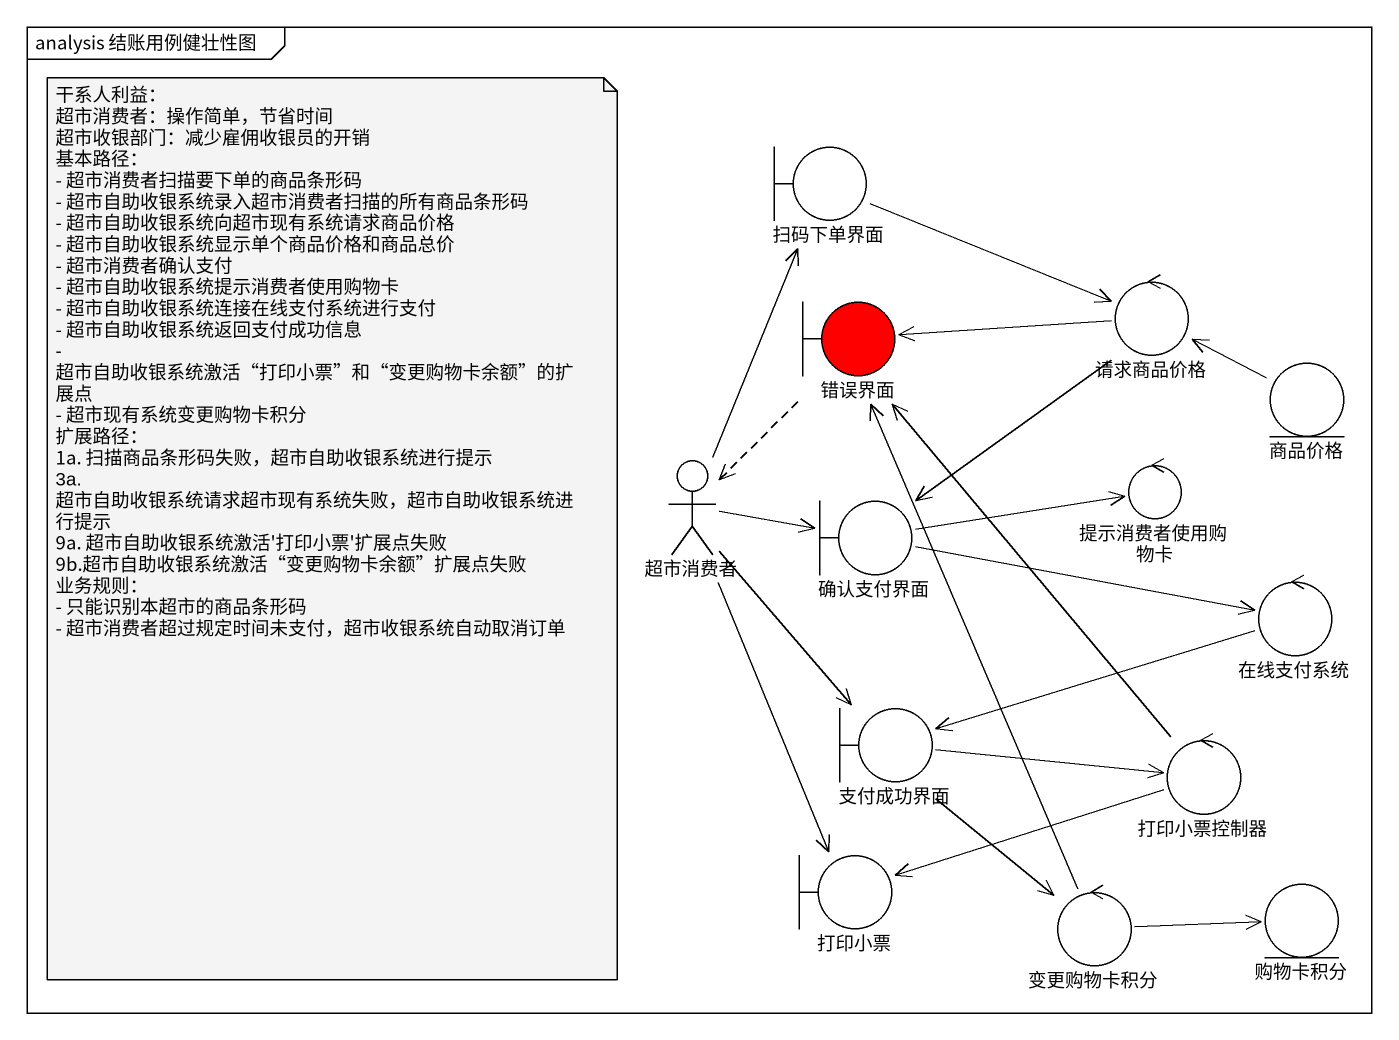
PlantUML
@startuml
mainframe analysis 结账用例健壮性图
boundary 扫码下单界面
boundary 错误界面 #FF0000
control 请求商品价格
entity 商品价格
actor 超市消费者
control 提示消费者使用购物卡
boundary 确认支付界面
control 在线支付系统
boundary 支付成功界面
control 打印小票控制器
boundary 打印小票
control 变更购物卡积分
entity 购物卡积分
扫码下单界面 -right-> 请求商品价格
错误界面 ..> 超市消费者
请求商品价格 -left-> 错误界面
请求商品价格 --> 确认支付界面
商品价格 -left-> 请求商品价格
超市消费者 -up-> 扫码下单界面
超市消费者 -right-> 确认支付界面
超市消费者 --> 支付成功界面
超市消费者 --> 打印小票
确认支付界面 -right-> 提示消费者使用购物卡
确认支付界面 -right-> 在线支付系统
在线支付系统 -left-> 支付成功界面
支付成功界面 -right-> 打印小票控制器
支付成功界面 --> 变更购物卡积分
打印小票控制器 -up-> 错误界面
打印小票控制器 -left-> 打印小票
变更购物卡积分 -up-> 错误界面
变更购物卡积分 -right-> 购物卡积分
note as N1
  干系人利益：
  超市消费者：操作简单，节省时间
  超市收银部门：减少雇佣收银员的开销
  基本路径：
  - 超市消费者扫描要下单的商品条形码
  - 超市自助收银系统录入超市消费者扫描的所有商品条形码
  - 超市自助收银系统向超市现有系统请求商品价格
  - 超市自助收银系统显示单个商品价格和商品总价
  - 超市消费者确认支付
  - 超市自助收银系统提示消费者使用购物卡
  - 超市自助收银系统连接在线支付系统进行支付
  - 超市自助收银系统返回支付成功信息
  - 超市自助收银系统激活“打印小票”和“变更购物卡余额”的扩展点
  - 超市现有系统变更购物卡积分
  扩展路径：
  1a. 扫描商品条形码失败，超市自助收银系统进行提示
  3a. 超市自助收银系统请求超市现有系统失败，超市自助收银系统进行提示
  9a. 超市自助收银系统激活'打印小票'扩展点失败
  9b.超市自助收银系统激活“变更购物卡余额”扩展点失败
  业务规则：
  - 只能识别本超市的商品条形码
  - 超市消费者超过规定时间未支付，超市收银系统自动取消订单
end note
@enduml
